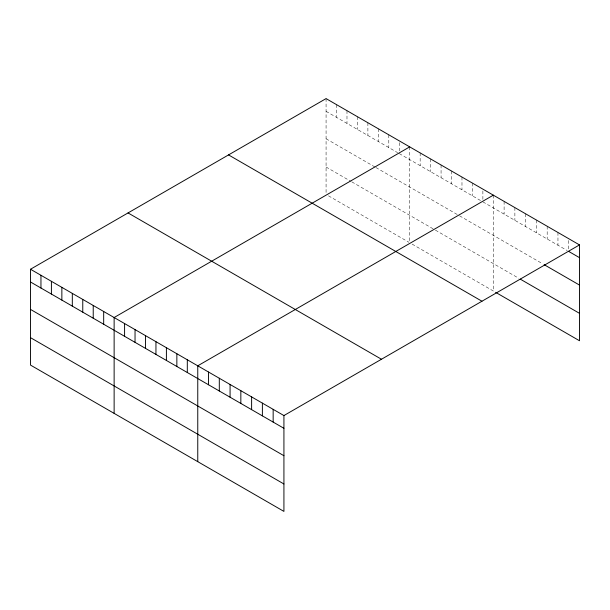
<?xml version="1.0" encoding="UTF-8"?>
<svg xmlns="http://www.w3.org/2000/svg" width="610" height="610" viewBox="0 0 610 610"><rect width="100%" height="100%" fill="white"/><g stroke="black" fill="none" stroke-linecap="round" stroke-linejoin="round"><path stroke-width="0.46" stroke-dasharray="3.05 2.29" d="M326.075 111.34L397.644 152.66M399.253 153.59L481.275 200.949M482.884 201.872L567.193 250.55M326.075 138.767L375.127 167.087M375.928 167.552L458.758 215.368M459.559 215.833L542.572 263.756M326.075 167.018L351.002 181.414M351.802 181.871L434.633 229.695M435.433 230.161L518.721 278.244M328.485 195.833L408.898 242.262M412.116 244.114L494.87 291.893M568.726 240.515L568.726 250.527M557.959 232.479L557.959 245.22M547.185 226.257L547.185 239.006M536.419 220.035L536.419 232.784M525.645 213.82L525.645 226.562M514.878 207.598L514.878 220.347M504.104 201.384L504.104 214.125M493.337 195.162L493.337 291.008M482.884 190.953L482.884 200.057M472.43 183.091L472.43 195.84M461.976 177.06L461.976 189.801M451.522 171.021L451.522 183.77M441.068 164.99L441.068 177.731M430.614 158.951L430.614 171.7M420.16 152.919L420.16 165.661M409.707 146.88L409.707 241.812M399.253 142.664L399.253 150.861M388.799 134.81L388.799 147.559M378.345 128.771L378.345 141.52M367.891 122.74L367.891 135.481M357.437 116.701L357.437 129.45M346.983 110.669L346.983 123.411M336.529 104.63L336.529 117.379M326.075 98.599L326.075 193.53"/><path stroke-width="0.91" d="M30.5 269.246L283.924 415.562L283.924 511.401L30.5 365.085L30.5 269.246L326.075 98.599L579.5 244.915L579.5 340.754L495.64 292.342M409.707 146.88L114.131 317.528L114.131 413.374M493.337 195.162L197.762 365.809L197.762 461.656M283.924 415.562L579.5 244.915M568.726 251.442L579.5 257.656M544.112 264.648L579.5 285.076M520.261 279.128L579.5 313.334M228.537 154.909L481.961 301.226M128.039 212.928L381.463 359.244M30.5 281.988L283.924 428.304M30.5 309.415L283.924 455.723M30.5 337.665L283.924 483.982M273.158 409.341L273.158 422.089M262.384 403.126L262.384 415.867M251.617 396.904L251.617 409.653M240.843 390.69L240.843 403.431M230.077 384.468L230.077 397.217M219.303 378.246L219.303 390.995M208.529 372.031L208.529 384.773M187.308 359.778L187.308 372.519M176.854 353.739L176.854 366.488M166.4 347.708L166.4 360.449M155.946 341.669L155.946 354.418M145.493 335.637L145.493 348.379M135.039 329.598L135.039 342.347M124.585 323.567L124.585 336.308M103.677 311.496L103.677 324.238M93.223 305.457L93.223 318.206M82.769 299.426L82.769 312.167M72.316 293.387L72.316 306.128M61.862 287.348L61.862 300.097M51.408 281.317L51.408 294.058M40.954 275.278L40.954 288.027"/></g></svg>
